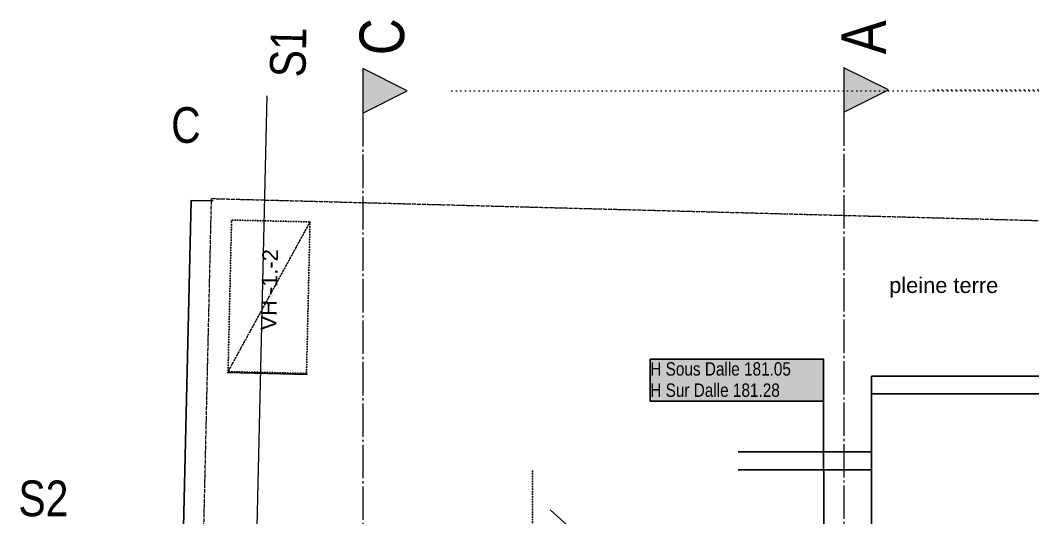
# Model space of a CAD drawing. Header units: centimetres. Extents: x 28113 to 82487, y -42944 to -12804.
# Drawn here: x 56143 to 57278, y -14018 to -13460 of the extents above; entities that cross this region are included whole.
import ezdxf

# ---------------------------------------------------------------- set-up
doc = ezdxf.new("R2010")
doc.units = ezdxf.units.CM
doc.header["$LTSCALE"] = 0.5
for name, pattern in [('Mixte 15', [0.93, 0.75, -0.065, 0.05, -0.065]), ('Mixte 8_2 tirets', [0.695, 0.4, -0.065, 0.05, -0.065, 0.05, -0.065]), ('Pointillé 1_5', [0.125, 0.075, -0.05]), ('Points 2', [0.1, 0, -0.1])]:
    doc.linetypes.add(name, pattern=pattern)
doc.layers.get('0').update_dxf_attribs({"linetype": 'CONTINUOUS'})
doc.layers.get('DEFPOINTS').update_dxf_attribs({"linetype": 'CONTINUOUS'})
for name, color, linetype in [('1  Hachures', 7, 'CONTINUOUS'), ('6 COMPL 2D', 7, 'CONTINUOUS'), ('6 Traits de Coupes', 7, 'CONTINUOUS'), ('7 ABORDS', 7, 'CONTINUOUS'), ('8  TEXTES', 7, 'CONTINUOUS'), ('8 Text 2 Détails', 7, 'CONTINUOUS'), ('9  COTATIONS', 7, 'CONTINUOUS')]:
    doc.layers.add(name, color=color, linetype=linetype)
doc.styles.get("Standard").update_dxf_attribs({"font": 'arial.ttf'})
doc.styles.add('STYLE_GENERE_2', font='')
doc.styles.add('STYLE_GENERE_3', font='')
doc.styles.get('STYLE_GENERE_2').set_extended_font_data('Univers LT 57 Condensed')
doc.styles.get('STYLE_GENERE_3').set_extended_font_data('Arial Occidental')
doc.dimstyles.new('STYLE_GENERE__4', dxfattribs={"dimtxt": 0.1, "dimasz": 0.095, "dimexe": 0.18, "dimexo": 0, "dimgap": 0.09, "dimtad": 1, "dimdec": 0, "dimlfac": 100, "dimzin": 0, "dimdsep": 46, "dimtxsty": 'STYLE_GENERE_3', "dimblk": 'ARROWHEAD_7', "dimblk1": 'ARROWHEAD_7', "dimblk2": 'ARROWHEAD_7', "dimcen": 0.09, "dimclrd": 7, "dimclre": 7, "dimclrt": 256, "dimadec": 1, "dimazin": 0, "dimtfac": 1, "dimtdec": 4, "dimtmove": 0, "dimatfit": 3, "dimfxl": 1, "dimtolj": 1, "dimtzin": 0, "dimarcsym": 0})
doc.dimstyles.new('STYLE_GENERE__7', dxfattribs={"dimtxt": 0.18, "dimasz": 0.1368, "dimexe": 0.18, "dimexo": 0.0625, "dimgap": 0.09, "dimtad": 0, "dimtih": 1, "dimtoh": 1, "dimdec": 4, "dimzin": 0, "dimdsep": 46, "dimtxsty": 'Standard', "dimcen": 0.09, "dimadec": 0, "dimazin": 0, "dimtfac": 1, "dimtdec": 4, "dimtmove": 0, "dimatfit": 3, "dimldrblk": 'ARROWHEAD_5', "dimfxl": 1, "dimtolj": 1, "dimtzin": 0, "dimarcsym": 0})

# ---------------------------------------------------------------- blocks, each defined once
blk = doc.blocks.new('Ligne_628_2', base_point=(7.918, 22.173))
at = {"layer": '6 COMPL 2D', "linetype": 'Continuous'}
for p, q in [((7.918, 22.173), (7.922, 20.081)), ((7.922, 20.081), (7.847, 20.361)), ((7.922, 20.081), (7.997, 20.361))]:
    blk.add_line(p, q, dxfattribs=at)
blk = doc.blocks.new('ARROWHEAD_7')
at = {"color": 0, "linetype": 'Continuous', "lineweight": 0}
for p, q in [((0, 0), (-1, 0)), ((-0.25, 0), (0.25, 0)), ((0, -0.25), (0, 0.25))]:
    blk.add_line(p, q, dxfattribs=at)
blk.add_circle((0, 0), 0.25, dxfattribs=at)
blk = doc.blocks.new('*D720')
at = {"layer": '9  COTATIONS', "color": 7, "linetype": 'Continuous', "lineweight": -2, "transparency": 16777216}
for p, q in [((56947.7, -13964.3), (57097.6, -13964.3)), ((57097.4, -14384.2), (57097.4, -13964.4)), ((57085.4, -14384.3), (57097.6, -14384.3))]:
    blk.add_line(p, q, dxfattribs=at)
at = {"layer": 'DEFPOINTS', "color": 0, "linetype": 'Continuous', "transparency": 16777216}
for p in [(56947.7, -13964.3), (57097.4, -13964.3), (57085.4, -14384.3)]:
    blk.add_point(p, dxfattribs=at)
at = {"layer": '9  COTATIONS', "color": 7, "linetype": 'Continuous', "lineweight": -2, "transparency": 16777216, "xscale": 0.095, "yscale": 0.095, "zscale": 0.095}
for p, rotation in [((57097.4, -13964.3), 90), ((57097.4, -14384.3), 270)]:
    blk.add_blockref('ARROWHEAD_7', p, dxfattribs=dict(at, rotation=rotation))
at = {"layer": '9  COTATIONS', "color": 194, "linetype": 'Continuous', "true_color": 0x50009f, "transparency": 16777216, "insert": (57097.2, -14174.3), "char_height": 0.1, "attachment_point": 5, "rotation": 90, "style": 'STYLE_GENERE_3'}
blk.add_mtext('\\A1;42001', dxfattribs=at)
blk = doc.blocks.new('*D721')
at = {"layer": '9  COTATIONS', "color": 7, "linetype": 'Continuous', "lineweight": -2, "transparency": 16777216}
for p, q in [((56947.7, -13944.3), (57097.6, -13944.3)), ((57097.4, -13964.2), (57097.4, -13944.4)), ((56947.7, -13964.3), (57097.6, -13964.3))]:
    blk.add_line(p, q, dxfattribs=at)
at = {"layer": 'DEFPOINTS', "color": 0, "linetype": 'Continuous', "transparency": 16777216}
for p in [(56947.7, -13944.3), (57097.4, -13944.3), (56947.7, -13964.3)]:
    blk.add_point(p, dxfattribs=at)
at = {"layer": '9  COTATIONS', "color": 7, "linetype": 'Continuous', "lineweight": -2, "transparency": 16777216, "xscale": 0.095, "yscale": 0.095, "zscale": 0.095}
for p, rotation in [((57097.4, -13944.3), 90), ((57097.4, -13964.3), 270)]:
    blk.add_blockref('ARROWHEAD_7', p, dxfattribs=dict(at, rotation=rotation))
at = {"layer": '9  COTATIONS', "color": 194, "linetype": 'Continuous', "true_color": 0x50009f, "transparency": 16777216, "insert": (57097.2, -13954.3), "char_height": 0.1, "attachment_point": 5, "rotation": 90, "style": 'STYLE_GENERE_3'}
blk.add_mtext('\\A1;2000', dxfattribs=at)
blk = doc.blocks.new('*D722')
at = {"layer": '9  COTATIONS', "color": 7, "linetype": 'Continuous', "lineweight": -2, "transparency": 16777216}
for p, q in [((57952.9, -13879.3), (57097.2, -13879.3)), ((57097.4, -13944.2), (57097.4, -13879.4)), ((56947.7, -13944.3), (57097.6, -13944.3))]:
    blk.add_line(p, q, dxfattribs=at)
at = {"layer": 'DEFPOINTS', "color": 0, "linetype": 'Continuous', "transparency": 16777216}
for p in [(57097.4, -13879.3), (57952.9, -13879.3), (56947.7, -13944.3)]:
    blk.add_point(p, dxfattribs=at)
at = {"layer": '9  COTATIONS', "color": 7, "linetype": 'Continuous', "lineweight": -2, "transparency": 16777216, "xscale": 0.095, "yscale": 0.095, "zscale": 0.095}
for p, rotation in [((57097.4, -13879.3), 90), ((57097.4, -13944.3), 270)]:
    blk.add_blockref('ARROWHEAD_7', p, dxfattribs=dict(at, rotation=rotation))
at = {"layer": '9  COTATIONS', "color": 194, "linetype": 'Continuous', "true_color": 0x50009f, "transparency": 16777216, "insert": (57097.2, -13911.8), "char_height": 0.1, "attachment_point": 5, "rotation": 90, "style": 'STYLE_GENERE_3'}
blk.add_mtext('\\A1;6499', dxfattribs=at)
blk = doc.blocks.new('*D723')
at = {"layer": '9  COTATIONS', "color": 7, "linetype": 'Continuous', "lineweight": -2, "transparency": 16777216}
for p, q in [((57952.9, -13859.3), (57097.2, -13859.3)), ((57097.4, -13879.2), (57097.4, -13859.4)), ((57952.9, -13879.3), (57097.2, -13879.3))]:
    blk.add_line(p, q, dxfattribs=at)
at = {"layer": 'DEFPOINTS', "color": 0, "linetype": 'Continuous', "transparency": 16777216}
for p in [(57097.4, -13859.3), (57952.9, -13859.3), (57952.9, -13879.3)]:
    blk.add_point(p, dxfattribs=at)
at = {"layer": '9  COTATIONS', "color": 7, "linetype": 'Continuous', "lineweight": -2, "transparency": 16777216, "xscale": 0.095, "yscale": 0.095, "zscale": 0.095}
for p, rotation in [((57097.4, -13859.3), 90), ((57097.4, -13879.3), 270)]:
    blk.add_blockref('ARROWHEAD_7', p, dxfattribs=dict(at, rotation=rotation))
at = {"layer": '9  COTATIONS', "color": 194, "linetype": 'Continuous', "true_color": 0x50009f, "transparency": 16777216, "insert": (57097.2, -13869.3), "char_height": 0.1, "attachment_point": 5, "rotation": 90, "style": 'STYLE_GENERE_3'}
blk.add_mtext('\\A1;2000', dxfattribs=at)
blk = doc.blocks.new('*D726')
at = {"layer": '9  COTATIONS', "color": 7, "linetype": 'Continuous', "lineweight": -2, "transparency": 16777216}
for p, q in [((56318.5, -14351.3), (56334.5, -13662.3)), ((56359.4, -13662.8), (56334.4, -13662.2)), ((56343.4, -14352), (56318.3, -14351.4))]:
    blk.add_line(p, q, dxfattribs=at)
at = {"layer": 'DEFPOINTS', "color": 0, "linetype": 'Continuous', "transparency": 16777216}
for p in [(56334.5, -13662.2), (56359.4, -13662.8), (56343.4, -14352)]:
    blk.add_point(p, dxfattribs=at)
at = {"layer": '9  COTATIONS', "color": 7, "linetype": 'Continuous', "lineweight": -2, "transparency": 16777216, "xscale": 0.095, "yscale": 0.095, "zscale": 0.095}
for p, rotation in [((56334.5, -13662.2), 88.66762170919), ((56318.5, -14351.4), 268.66762170919)]:
    blk.add_blockref('ARROWHEAD_7', p, dxfattribs=dict(at, rotation=rotation))
at = {"layer": '9  COTATIONS', "color": 194, "linetype": 'Continuous', "true_color": 0x50009f, "transparency": 16777216, "insert": (56326.4, -14006.8), "char_height": 0.1, "attachment_point": 5, "rotation": 88.6676, "style": 'STYLE_GENERE_3'}
blk.add_mtext('\\A1;68934', dxfattribs=at)
blk = doc.blocks.new('Plan de coupe_3_2', base_point=(8.147, 25.664))
at = {"layer": '1  Hachures', "linetype": 'Continuous', "lineweight": 0, "true_color": 0x828282}
blk.add_hatch(color=8, dxfattribs=at).paths.add_polyline_path([(8.147, 25.914), (8.147, 25.414), (8.647, 25.664)], flags=0)
at = {"layer": '6 Traits de Coupes', "color": 8, "linetype": 'Continuous', "lineweight": 0, "true_color": 0x828282}
for p, q in [((8.147, 25.914), (8.147, 25.414)), ((8.647, 25.664), (8.147, 25.914)), ((8.147, 25.414), (8.647, 25.664))]:
    blk.add_line(p, q, dxfattribs=at)
at = {"layer": '6 Traits de Coupes', "color": 142, "linetype": 'Points 2', "lineweight": 0, "true_color": 0x009de0}
blk.add_line((9.147, 25.664), (28.841, 25.664), dxfattribs=at)
at = {"layer": '6 Traits de Coupes', "color": 142, "linetype": 'Mixte 15', "lineweight": 0, "true_color": 0x009de0}
blk.add_line((8.147, 25.414), (8.147, 11.988), dxfattribs=at)
at = {"layer": '6 Traits de Coupes', "color": 8, "linetype": 'Continuous', "lineweight": 0, "true_color": 0x828282, "insert": (8.618, 26.064), "char_height": 0.5, "attachment_point": 7, "rotation": 90, "style": 'STYLE_GENERE_2'}
blk.add_mtext('{A}', dxfattribs=at)
blk = doc.blocks.new('Plan de coupe_5_2', base_point=(2.751, 25.654))
at = {"layer": '1  Hachures', "linetype": 'Continuous', "lineweight": 0, "true_color": 0x828282}
blk.add_hatch(color=8, dxfattribs=at).paths.add_polyline_path([(2.751, 25.904), (2.751, 25.404), (3.251, 25.654)], flags=0)
at = {"layer": '6 Traits de Coupes', "color": 8, "linetype": 'Continuous', "lineweight": 0, "true_color": 0x828282}
for p, q in [((2.751, 25.904), (2.751, 25.404)), ((3.251, 25.654), (2.751, 25.904)), ((2.751, 25.404), (3.251, 25.654))]:
    blk.add_line(p, q, dxfattribs=at)
at = {"layer": '6 Traits de Coupes', "color": 142, "linetype": 'Points 2', "lineweight": 0, "true_color": 0x009de0}
blk.add_line((3.751, 25.654), (32.667, 25.654), dxfattribs=at)
at = {"layer": '6 Traits de Coupes', "color": 142, "linetype": 'Mixte 15', "lineweight": 0, "true_color": 0x009de0}
blk.add_line((2.751, 25.404), (2.751, 11.976), dxfattribs=at)
at = {"layer": '6 Traits de Coupes', "color": 8, "linetype": 'Continuous', "lineweight": 0, "true_color": 0x828282, "insert": (3.223, 26.054), "char_height": 0.5, "attachment_point": 7, "rotation": 90, "style": 'STYLE_GENERE_2'}
blk.add_mtext('{C}', dxfattribs=at)
blk = doc.blocks.new('ARROWHEAD_5')
at = {"color": 0, "linetype": 'Continuous', "lineweight": 0}
blk.add_line((0, 0), (-1, 0), dxfattribs=at)
blk.add_solid([(-1, 0.2679), (0, 0), (-1, -0.2679), (-1, 0.2679)], dxfattribs=at)

msp = doc.modelspace()

# ---------------------------------------------------------------- hatches: boundary and pattern name
at = {"layer": '8  TEXTES', "linetype": 'Continuous', "lineweight": 0}
msp.add_hatch(color=255, dxfattribs=at).paths.add_polyline_path([(56849.372, -13840.384), (57043.566, -13840.384), (57043.566, -13887.527), (56849.372, -13887.527)], flags=0)

# ---------------------------------------------------------------- linework, layer by layer
at = {"layer": '6 COMPL 2D', "linetype": 'Pointillé 1_5'}
for p, q in [((56375.957, -13854.251), (56379.903, -13684.297)), ((56375.957, -13854.251), (56467.879, -13686.34)), ((56379.903, -13684.297), (56467.879, -13686.34)), ((56463.933, -13856.294), (56467.879, -13686.34)), ((56375.957, -13854.251), (56463.933, -13856.294)), ((56717.196, -14054.301), (56717.196, -13964.301))]:
    msp.add_line(p, q, dxfattribs=at)
at = {"layer": '6 COMPL 2D', "linetype": 'Continuous'}
msp.add_line((56374.934, -13855.227), (56464.909, -13857.317), dxfattribs=at)
at = {"layer": '7 ABORDS', "color": 30, "linetype": 'Mixte 8_2 tirets', "lineweight": 0, "true_color": 0xf5970a, "flags": 128}
msp.add_lwpolyline([(58767.665, -13724.18), (58865.704, -15934.304), (58871.942, -16076.182), (56291.259, -16096.631), (56312.468, -15182.993), (56318.661, -14853.963), (56329.658, -14854.229), (56357.43, -13660.19)], close=True, dxfattribs=at)
at = {"layer": '8  TEXTES', "linetype": 'Continuous', "flags": 128}
msp.add_lwpolyline([(56849.372, -13840.384), (57043.566, -13840.384), (57043.566, -13887.527), (56849.372, -13887.527)], close=True, dxfattribs=at)
at = {"layer": '8 Text 2 Détails', "color": 142, "linetype": 'Continuous', "lineweight": 0, "true_color": 0x009de0}
msp.add_line((56419.607, -13544.861), (56405.65, -14145.911), dxfattribs=at)

# ---------------------------------------------------------------- block references
at = {"layer": '6 COMPL 2D', "linetype": 'Continuous', "xscale": 100, "yscale": 100, "zscale": 100}
msp.add_blockref('Ligne_628_2', (57043.566, -13887.527), dxfattribs=at)
at = {"layer": '6 Traits de Coupes', "color": 142, "lineweight": 0, "true_color": 0x009de0, "xscale": 100, "yscale": 100, "zscale": 100}
for name, p in [('Plan de coupe_5_2', (56526.9, -13539.38)), ('Plan de coupe_3_2', (57066.456, -13538.416))]:
    msp.add_blockref(name, p, dxfattribs=at)

# ---------------------------------------------------------------- texts
at = {"layer": '8  TEXTES', "linetype": 'Continuous', "insert": (56312.237, -13577.998), "char_height": 40, "attachment_point": 4, "style": 'STYLE_GENERE_2'}
msp.add_mtext('{C}', dxfattribs=at)
at = {"layer": '8  TEXTES', "linetype": 'Continuous', "insert": (56429.908, -13808.171), "char_height": 17.5, "attachment_point": 7, "rotation": 88.669729}
msp.add_mtext('{VH -1.-2}', dxfattribs=at)
at = {"layer": '8  TEXTES', "linetype": 'Continuous', "insert": (57117.171, -13771.347), "char_height": 17.5, "attachment_point": 7}
msp.add_mtext('{pleine terre}', dxfattribs=at)
at = {"layer": '8  TEXTES', "linetype": 'Continuous', "insert": (56849.372, -13863.221), "char_height": 15, "attachment_point": 4, "line_spacing_factor": 0.952656, "style": 'STYLE_GENERE_2'}
msp.add_mtext('{H Sous Dalle 181.05\\PH Sur Dalle 181.28}', dxfattribs=at)
at = {"layer": '8 Text 2 Détails', "color": 142, "linetype": 'Continuous', "lineweight": 0, "true_color": 0x009de0, "insert": (56443.602, -13496.133), "char_height": 40, "attachment_point": 5, "rotation": 88.669729, "style": 'STYLE_GENERE_2'}
msp.add_mtext('{S1}', dxfattribs=at)
at = {"layer": '8 Text 2 Détails', "color": 142, "linetype": 'Continuous', "lineweight": 0, "true_color": 0x009de0, "insert": (56168.946, -13996.635), "char_height": 40, "attachment_point": 5, "style": 'STYLE_GENERE_2'}
msp.add_mtext('{S2}', dxfattribs=at)

# ---------------------------------------------------------------- dimensions: what is measured, and where the dimension line sits
at = {"layer": '9  COTATIONS', "linetype": 'Continuous'}
for base, p1, p2, angle, picture, middle in [((56334.531, -13662.237), (56343.393, -14351.974), (56359.396, -13662.815), 88.667622, '*D726', (56326.377, -14006.812)), ((57097.371, -13859.307), (57952.944, -13879.307), (57952.944, -13859.307), 90, '*D723', (57097.231, -13869.307)), ((57097.371, -13879.307), (56947.685, -13944.301), (57952.944, -13879.307), 90, '*D722', (57097.231, -13911.804)), ((57097.371, -13944.301), (56947.685, -13964.301), (56947.685, -13944.301), 90, '*D721', (57097.231, -13954.301)), ((57097.371, -13964.301), (57085.388, -14384.31), (56947.685, -13964.301), 90, '*D720', (57097.231, -14174.305))]:
    dim = msp.add_linear_dim(base=base, p1=p1, p2=p2, angle=angle, dimstyle='STYLE_GENERE__4', dxfattribs=at)
    dim.commit()
    dim.dimension.update_dxf_attribs({"geometry": picture, "text_midpoint": middle})

# ---------------------------------------------------------------- leaders
at = {"layer": '8  TEXTES', "linetype": 'Continuous', "annotation_type": 0, "has_hookline": 1, "hookline_direction": 0, "text_width": 77.976}
msp.add_leader([(56737.196, -14009.301), (56763.919, -14033.634), (56781.992, -14033.634)], dimstyle='STYLE_GENERE__7', dxfattribs=at)

doc.saveas('drawing.dxf')
